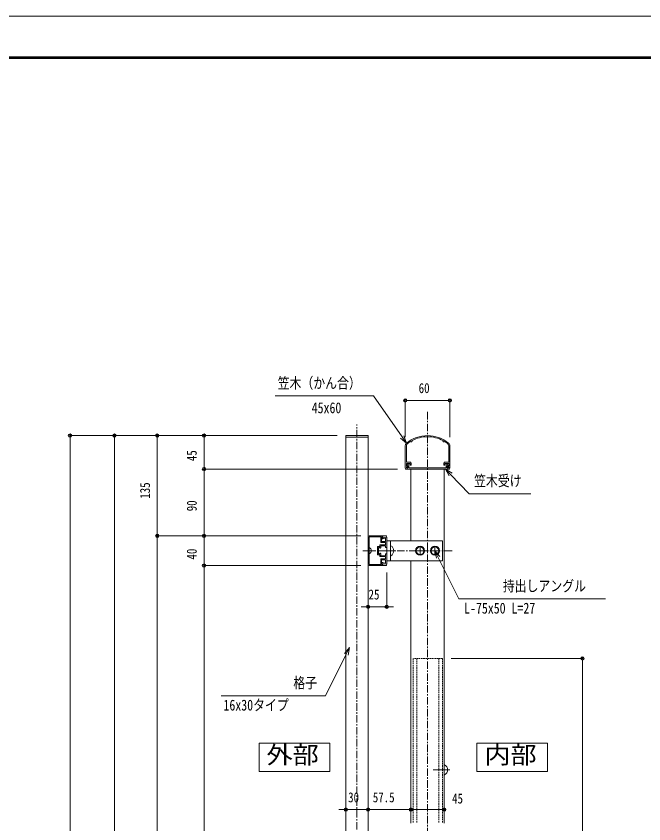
# Model space of a CAD drawing. Units: millimetres, scale not verified. Extents: x -1682 to 1682, y -1188 to 1188.
# Drawn here: x -603 to 242, y 100 to 1188 of the extents above; entities that cross this region are included whole.
import ezdxf
from ezdxf.enums import TextEntityAlignment as Align

# ---------------------------------------------------------------- set-up
doc = ezdxf.new("R2010")
doc.units = ezdxf.units.MM
doc.header["$LTSCALE"] = 8
doc.linetypes.add('USER1', pattern=[2, 1.25, -0.25, 0.25, -0.25])
doc.linetypes.add('USER3', pattern=[0.375, 0.25, -0.125])
for name, color, linetype, lineweight in [('0-0_0', 7, 'Continuous', 18), ('0-1_DEFPOINTS', 5, 'Continuous', 18), ('0-3_アンカー', 4, 'Continuous', 18), ('0-4_WAKU', 7, 'Continuous', 18), ('0-5_6_U+FF8A_U+FF6F_U+FF81_U+FF9D_U+FF78_U+FF9E', 4, 'Continuous', 18), ('0-6_2躯体線', 4, 'Continuous', 18), ('0-7_3中心線', 2, 'USER1', 18), ('0-8_41_U+FF71_U+FF99_U+FF90', 6, 'Continuous', 18), ('0-9_1手摺寸法', 3, 'Continuous', 18), ('0-B_P4-12', 7, 'Continuous', 18), ('0-C_4アルミ', 6, 'Continuous', 18)]:
    doc.layers.add(name, color=color, linetype=linetype, lineweight=lineweight)
doc.styles.add('ＭＳ ゴシック', font='')
doc.styles.get('ＭＳ ゴシック').set_extended_font_data('MS Gothic')

msp = doc.modelspace()

# ---------------------------------------------------------------- linework, layer by layer
at = {"layer": '0-0_0'}
for p, q in [((-76.935, 670.63), (-74.635, 670.63)), ((-21.535, 670.63), (-23.835, 670.63)), ((-530.564, 620.927), (-530.564, 618.627)), ((-470.802, 620.927), (-470.802, 618.627)), ((-413.086, 620.927), (-413.086, 618.627)), ((-350.157, 620.927), (-350.157, 618.627)), ((-77.555, 613.188), (-83.31, 621.366)), ((-350.157, 580.527), (-350.157, 582.827)), ((-71.735, 578.227), (-71.735, 481.727)), ((-26.735, 578.227), (-26.735, 101.518)), ((-25.022, 578.227), (-18.114, 570.996)), ((-350.157, 575.927), (-350.157, 573.627)), ((-413.086, 490.527), (-413.086, 492.827)), ((-350.157, 490.527), (-350.157, 492.827)), ((-413.086, 485.927), (-413.086, 483.627)), ((-350.157, 485.927), (-350.157, 483.627)), ((-39.392, 468.227), (-34.911, 459.288)), ((-350.157, 450.527), (-350.157, 452.827)), ((-350.157, 445.927), (-350.157, 443.627)), ((-71.735, 454.727), (-71.735, 101.518)), ((-131.535, 392.723), (-133.835, 392.723)), ((-101.935, 392.723), (-99.635, 392.723)), ((-154.123, 337.709), (-158.604, 328.77)), ((159.228, 320.927), (159.228, 318.627)), ((-161.535, 119.604), (-163.835, 119.604)), ((-126.935, 119.604), (-124.635, 119.604)), ((-126.935, 119.604), (-124.635, 119.604)), ((-74.035, 119.604), (-76.335, 119.604)), ((-69.435, 119.604), (-67.135, 119.604)), ((-29.035, 119.604), (-31.335, 119.604))]:
    msp.add_line(p, q, dxfattribs=at)
for points in [[(-83.31, 621.366), (-122.179, 676.6), (-254.284, 676.6)], [(-81.119, 622.908), (-77.555, 613.188), (-85.501, 619.824)], [(-16.177, 572.847), (-25.022, 578.227), (-20.052, 569.145)], [(-18.114, 570.996), (6.724, 544.993), (89.921, 544.993)], [(-32.516, 460.488), (-39.392, 468.227), (-37.306, 458.087)], [(-34.911, 459.288), (-6.888, 403.384), (190.263, 403.384)], [(-156.209, 327.569), (-154.123, 337.709), (-161, 329.97)], [(-158.604, 328.77), (-186.628, 272.866), (-327.002, 272.866)]]:
    msp.add_lwpolyline(points, dxfattribs=at)
for centre, radius in [((-79.235, 670.63), 2.3), ((-79.235, 670.63), 1.15), ((-19.235, 670.63), 2.3), ((-19.235, 670.63), 1.15), ((-530.564, 623.227), 2.3), ((-530.564, 623.227), 1.15), ((-470.802, 623.227), 2.3), ((-470.802, 623.227), 1.15), ((-413.086, 623.227), 2.3), ((-413.086, 623.227), 1.15), ((-350.157, 623.227), 2.3), ((-350.157, 623.227), 1.15), ((-350.157, 578.227), 2.3), ((-350.157, 578.227), 2.3), ((-350.157, 578.227), 1.15), ((-350.157, 578.227), 1.15), ((-413.086, 488.227), 2.3), ((-413.086, 488.227), 2.3), ((-350.157, 488.227), 2.3), ((-350.157, 488.227), 2.3), ((-413.086, 488.227), 1.15), ((-413.086, 488.227), 1.15), ((-350.157, 488.227), 1.15), ((-350.157, 488.227), 1.15), ((-350.157, 448.227), 2.3), ((-350.157, 448.227), 2.3), ((-350.157, 448.227), 1.15), ((-350.157, 448.227), 1.15), ((-129.235, 392.723), 2.3), ((-129.235, 392.723), 1.15), ((-104.235, 392.723), 2.3), ((-104.235, 392.723), 1.15), ((159.228, 323.227), 2.3), ((159.228, 323.227), 1.15), ((-159.235, 119.604), 2.3), ((-159.235, 119.604), 1.15), ((-129.235, 119.604), 2.3), ((-129.235, 119.604), 2.3), ((-129.235, 119.604), 1.15), ((-129.235, 119.604), 1.15), ((-71.735, 119.604), 2.3), ((-71.735, 119.604), 2.3), ((-71.735, 119.604), 1.15), ((-71.735, 119.604), 1.15), ((-26.735, 119.604), 2.3), ((-26.735, 119.604), 1.15)]:
    msp.add_circle(centre, radius, dxfattribs=at)
at = {"layer": '0-1_DEFPOINTS'}
msp.add_line((1682, 1188), (-1682, 1188), dxfattribs=at)
at = {"layer": '0-3_アンカー', "linetype": 'USER3'}
for p, q in [((-68.485, 323.227), (-68.485, 101.518)), ((-28.985, 323.227), (-68.485, 323.227)), ((-63.485, 323.227), (-63.485, 101.518)), ((-33.985, 323.227), (-33.985, 101.518)), ((-28.985, 323.227), (-28.985, 101.518))]:
    msp.add_line(p, q, dxfattribs=at)
at = {"layer": '0-4_WAKU'}
for p, q in [((1599.2, 1133.2), (-1603.2, 1133.2)), ((1598.6, 1132.6), (-1602.6, 1132.6)), ((1598, 1132), (-1602, 1132)), ((1597.4, 1131.4), (-1601.4, 1131.4)), ((1596.8, 1130.8), (-1600.8, 1130.8))]:
    msp.add_line(p, q, dxfattribs=at)
at = {"layer": '0-5_6_U+FF8A_U+FF6F_U+FF81_U+FF9D_U+FF78_U+FF9E'}
for p, q in [((-64.335, 468.227), (-54.135, 468.227)), ((-59.235, 473.327), (-59.235, 463.127)), ((-44.335, 468.227), (-34.135, 468.227)), ((-39.235, 473.327), (-39.235, 463.127))]:
    msp.add_line(p, q, dxfattribs=at)
for centre, radius in [((-59.235, 468.227), 6), ((-59.235, 468.227), 5.1), ((-39.235, 468.227), 6), ((-39.235, 468.227), 5.1)]:
    msp.add_circle(centre, radius, dxfattribs=at)
at = {"layer": '0-6_2躯体線'}
for p, q in [((-118.682, 468.227), (-136.488, 468.227)), ((-127.935, 463.907), (-127.935, 472.547)), ((-127.615, 472.547), (-127.935, 472.547)), ((-114.175, 468.227), (-91.919, 468.227)), ((-99.235, 474.977), (-99.235, 461.477)), ((-98.735, 474.977), (-99.235, 474.977)), ((-127.615, 463.907), (-127.935, 463.907)), ((-98.735, 461.477), (-99.235, 461.477)), ((-26.735, 166.477), (-26.735, 179.977)), ((-26.235, 179.977), (-26.735, 179.977)), ((-41.675, 173.227), (-19.419, 173.227)), ((-26.235, 166.477), (-26.735, 166.477))]:
    msp.add_line(p, q, dxfattribs=at)
for centre, radius in [((-129.98, 468.227), 4.925), ((-102.43, 468.227), 7.695), ((-29.93, 173.227), 7.695)]:
    msp.add_arc(centre, radius, 298.69866, 61.30134, dxfattribs=at)
at = {"layer": '0-7_3中心線'}
for p, q in [((-49.235, 655.076), (-49.235, -889.897)), ((-144.235, -515.234), (-144.235, 638.235)), ((-16.074, 468.227), (-107.354, 468.227))]:
    msp.add_line(p, q, dxfattribs=at)
at = {"layer": '0-8_41_U+FF71_U+FF99_U+FF90'}
for p, q in [((-159.235, 19.331), (-159.235, 623.227)), ((-129.235, 623.227), (-159.235, 623.227)), ((-129.235, 621.227), (-159.235, 621.227)), ((-129.235, 19.331), (-129.235, 623.227))]:
    msp.add_line(p, q, dxfattribs=at)
at = {"layer": '0-9_1手摺寸法'}
for p, q in [((-79.235, 621.192), (-79.235, 670.63)), ((-23.835, 670.63), (-74.635, 670.63)), ((-19.235, 621.192), (-19.235, 670.63)), ((-170.735, 623.227), (-530.564, 623.227)), ((-170.735, 623.227), (-470.802, 623.227)), ((-170.735, 623.227), (-413.086, 623.227)), ((-170.735, 623.227), (-350.157, 623.227)), ((-530.564, 618.627), (-530.564, -487.173)), ((-470.802, 618.627), (-470.802, -472.173)), ((-413.086, 618.627), (-413.086, 492.827)), ((-350.157, 618.627), (-350.157, 582.827)), ((-89.735, 578.227), (-350.157, 578.227)), ((-89.735, 578.227), (-350.157, 578.227)), ((-350.157, 573.627), (-350.157, 492.827)), ((-154.235, 488.227), (-413.086, 488.227)), ((-154.235, 488.227), (-413.086, 488.227)), ((-413.086, 483.627), (-413.086, -392.173)), ((-139.235, 488.227), (-350.157, 488.227)), ((-139.235, 488.227), (-350.157, 488.227)), ((-350.157, 483.627), (-350.157, 452.827)), ((-104.235, 481.727), (-29.235, 481.727)), ((-104.235, 454.727), (-104.235, 481.727)), ((-99.235, 454.727), (-99.235, 481.727)), ((-29.235, 481.727), (-29.235, 454.727)), ((-139.235, 448.227), (-350.157, 448.227)), ((-139.235, 448.227), (-350.157, 448.227)), ((-104.235, 454.727), (-29.235, 454.727)), ((-350.157, 443.627), (-350.157, -352.173)), ((-129.235, 436.797), (-129.235, 392.723)), ((-104.235, 438.758), (-104.235, 392.723)), ((-133.835, 392.723), (-138.435, 392.723)), ((-104.235, 392.723), (-129.235, 392.723)), ((-99.635, 392.723), (-95.035, 392.723)), ((-17.485, 323.227), (159.228, 323.227)), ((159.228, 318.627), (159.228, -472.173)), ((-163.835, 119.604), (-168.435, 119.604)), ((-159.235, 113.018), (-159.235, 119.604)), ((-129.235, 119.604), (-159.235, 119.604)), ((-129.235, 113.018), (-129.235, 119.604)), ((-129.235, 113.018), (-129.235, 119.604)), ((-76.335, 119.604), (-124.635, 119.604)), ((-124.635, 119.604), (-120.035, 119.604)), ((-71.735, 113.018), (-71.735, 119.604)), ((-71.735, 113.018), (-71.735, 119.604)), ((-67.135, 119.604), (-31.335, 119.604)), ((-26.735, 113.018), (-26.735, 119.604))]:
    msp.add_line(p, q, dxfattribs=at)
at = {"layer": '0-B_P4-12'}
for p, q in [((-276.072, 208.855), (-276.072, 170.845)), ((17.148, 208.855), (17.148, 170.845))]:
    msp.add_line(p, q, dxfattribs=at)
for points in [[(-276.072, 170.845), (-180.746, 170.845), (-180.746, 208.855), (-276.072, 208.855)], [(17.148, 170.845), (112.474, 170.845), (112.474, 208.856), (17.148, 208.856)]]:
    msp.add_lwpolyline(points, dxfattribs=at)
at = {"layer": '0-C_4アルミ'}
for p, q in [((-79.235, 609.692), (-79.235, 579.227)), ((-77.735, 609.692), (-77.735, 587.227)), ((-20.735, 609.692), (-20.735, 587.227)), ((-19.235, 609.692), (-19.235, 579.227)), ((-78.235, 578.227), (-76.735, 578.227)), ((-77.735, 587.227), (-72.235, 587.227)), ((-77.735, 585.727), (-72.735, 585.727)), ((-77.735, 585.727), (-77.735, 582.527)), ((-77.735, 582.527), (-75.935, 582.527)), ((-77.735, 581.027), (-77.735, 579.727)), ((-77.735, 579.727), (-76.735, 579.727)), ((-76.735, 582.727), (-75.847, 585.214)), ((-76.735, 579.727), (-76.735, 578.227)), ((-76.735, 579.227), (-76.735, 578.227)), ((-49.235, 578.227), (-76.735, 578.227)), ((-75.735, 582.527), (-76.535, 582.527)), ((-75.735, 579.727), (-76.235, 579.727)), ((-75.735, 582.527), (-75.735, 579.727)), ((-74.235, 584.771), (-74.235, 580.027)), ((-49.235, 580.027), (-74.235, 580.027)), ((-72.735, 585.727), (-72.735, 583.727)), ((-72.235, 583.227), (-71.235, 583.227)), ((-71.235, 586.227), (-71.235, 583.227)), ((-67.835, 580.027), (-67.704, 579.82)), ((-67.235, 580.027), (-67.366, 579.82)), ((-56.535, 580.027), (-56.404, 579.82)), ((-55.935, 580.027), (-56.066, 579.82)), ((-49.235, 580.027), (-24.235, 580.027)), ((-49.235, 578.227), (-21.735, 578.227)), ((-42.535, 580.027), (-42.404, 579.82)), ((-41.935, 580.027), (-42.066, 579.82)), ((-31.235, 580.027), (-31.104, 579.82)), ((-30.635, 580.027), (-30.766, 579.82)), ((-27.235, 586.227), (-27.235, 583.227)), ((-26.235, 583.227), (-27.235, 583.227)), ((-20.735, 587.227), (-26.235, 587.227)), ((-20.735, 585.727), (-25.735, 585.727)), ((-25.735, 585.727), (-25.735, 583.727)), ((-24.235, 584.771), (-24.235, 580.027)), ((-22.735, 582.527), (-21.935, 582.527)), ((-22.735, 582.527), (-22.735, 579.727)), ((-21.735, 581.027), (-22.735, 582.327)), ((-22.735, 579.727), (-22.235, 579.727)), ((-21.735, 582.727), (-22.623, 585.214)), ((-20.735, 582.527), (-22.535, 582.527)), ((-20.735, 581.027), (-21.735, 581.027)), ((-20.735, 579.727), (-21.735, 579.727)), ((-21.735, 579.727), (-21.735, 578.227)), ((-21.735, 579.227), (-21.735, 578.227)), ((-20.235, 578.227), (-21.735, 578.227)), ((-20.735, 585.727), (-20.735, 582.527)), ((-20.735, 581.027), (-20.735, 579.727)), ((-129.235, 468.227), (-129.235, 486.727)), ((-127.935, 475.527), (-127.935, 486.927)), ((-127.935, 486.927), (-112.235, 486.927)), ((-127.735, 488.227), (-105.735, 488.227)), ((-112.235, 486.927), (-112.235, 481.227)), ((-112.235, 481.227), (-111.035, 481.227)), ((-112.235, 479.457), (-112.235, 480.257)), ((-105.735, 480.457), (-112.035, 480.457)), ((-105.735, 479.257), (-112.035, 479.257)), ((-111.035, 486.927), (-111.035, 481.227)), ((-111.035, 486.927), (-109.235, 486.927)), ((-109.235, 486.672), (-109.485, 486.672)), ((-109.235, 486.916), (-109.235, 486.065)), ((-109.235, 486.672), (-109.235, 485.696)), ((-104.463, 486.383), (-109.235, 485.696)), ((-108.876, 485.771), (-104.403, 486.414)), ((-105.735, 484.989), (-108.555, 484.587)), ((-105.735, 480.457), (-105.735, 485.001)), ((-105.735, 476.172), (-105.735, 479.257)), ((-104.235, 472.672), (-104.235, 486.197)), ((-129.235, 468.227), (-129.235, 449.727)), ((-128.142, 475.396), (-127.935, 475.527)), ((-128.142, 475.058), (-127.935, 474.927)), ((-128.142, 473.896), (-127.935, 474.027)), ((-128.142, 473.558), (-127.935, 473.427)), ((-128.142, 468.396), (-127.935, 468.527)), ((-128.142, 468.058), (-127.935, 467.927)), ((-127.935, 474.027), (-127.935, 474.927)), ((-127.935, 468.527), (-127.935, 473.427)), ((-127.935, 467.927), (-127.935, 463.027)), ((-116.435, 473.472), (-116.435, 462.972)), ((-113.435, 473.672), (-116.235, 473.672)), ((-115.235, 463.972), (-115.235, 472.472)), ((-115.235, 472.472), (-113.435, 472.472)), ((-113.435, 473.672), (-113.435, 475.972)), ((-113.435, 472.472), (-113.435, 471.949)), ((-113.235, 476.172), (-105.735, 476.172)), ((-113.172, 471.759), (-112.372, 472.026)), ((-112.235, 472.216), (-112.235, 474.972)), ((-112.235, 474.972), (-105.735, 474.972)), ((-105.735, 474.972), (-105.735, 472.672)), ((-105.535, 472.472), (-104.435, 472.472)), ((-128.142, 462.896), (-127.935, 463.027)), ((-128.142, 462.558), (-127.935, 462.427)), ((-128.142, 461.396), (-127.935, 461.527)), ((-128.142, 461.058), (-127.935, 460.927)), ((-127.935, 462.427), (-127.935, 461.527)), ((-127.935, 460.927), (-127.935, 449.527)), ((-116.235, 462.772), (-113.435, 462.772)), ((-115.235, 463.972), (-113.435, 463.972)), ((-113.435, 464.494), (-113.435, 463.972)), ((-113.435, 462.772), (-113.435, 460.472)), ((-113.235, 460.272), (-105.735, 460.272)), ((-112.372, 464.417), (-113.172, 464.684)), ((-112.235, 461.472), (-112.235, 464.227)), ((-112.235, 461.472), (-105.735, 461.472)), ((-112.235, 456.197), (-112.235, 456.997)), ((-105.735, 457.197), (-112.035, 457.197)), ((-105.735, 461.472), (-105.735, 463.772)), ((-105.735, 460.272), (-105.735, 457.197)), ((-105.535, 463.972), (-104.435, 463.972)), ((-104.235, 463.772), (-104.235, 450.258)), ((-127.935, 449.527), (-112.235, 449.527)), ((-127.735, 448.227), (-105.735, 448.227)), ((-112.235, 455.227), (-111.035, 455.227)), ((-112.235, 449.527), (-112.235, 455.227)), ((-105.735, 455.997), (-112.035, 455.997)), ((-111.035, 449.527), (-111.035, 455.227)), ((-111.035, 449.527), (-109.235, 449.527)), ((-109.235, 449.772), (-109.485, 449.772)), ((-104.463, 450.06), (-109.235, 450.747)), ((-109.235, 449.772), (-109.235, 450.747)), ((-109.235, 449.527), (-109.235, 450.378)), ((-108.876, 450.672), (-104.403, 450.029)), ((-105.735, 451.454), (-108.555, 451.857)), ((-105.735, 455.997), (-105.735, 451.454))]:
    msp.add_line(p, q, dxfattribs=at)
msp.add_lwpolyline([(-77.735, 581.027), (-76.735, 581.027), (-75.735, 582.327)], dxfattribs=at)
for centre, radius, start, end in [((-49.235, 578.227), 45, 90, 129.0228), ((-49.235, 578.227), 43.5, 90, 118.68283), ((-49.235, 578.227), 45, 50.9772, 90), ((-49.235, 578.227), 43.5, 61.31717, 90), ((-74.735, 609.692), 4.5, 129.0228, 180), ((-74.735, 609.692), 3, 129.0228, 180), ((-49.235, 578.227), 43.5, 121.31717, 129.0228), ((-70.985, 615.899), 1, 210.65859, 29.34141), ((-27.485, 615.899), 1, 150.65859, 329.34141), ((-49.235, 578.227), 43.5, 50.9772, 58.68283), ((-23.735, 609.692), 3, 0, 50.9772), ((-23.735, 609.692), 4.5, 0, 50.9772), ((-78.235, 579.227), 1, 180, 270), ((-76.535, 582.727), 0.2, 180, 270), ((-76.235, 579.227), 0.5, 90, 180), ((-75.935, 582.327), 0.2, 360, 90), ((-75.148, 584.603), 0.928, 10.39365, 138.8876), ((-72.235, 583.727), 0.5, 180, 270), ((-72.235, 586.227), 1, 0, 90), ((-67.535, 579.927), 0.2, 212.33353, 327.66647), ((-56.235, 579.927), 0.2, 212.33353, 327.66647), ((-42.235, 579.927), 0.2, 212.33353, 327.66647), ((-30.935, 579.927), 0.2, 212.33353, 327.66647), ((-26.235, 586.227), 1, 90, 180), ((-26.235, 583.727), 0.5, 270, 0), ((-23.322, 584.603), 0.928, 41.1124, 169.60635), ((-22.535, 582.327), 0.2, 90, 180), ((-22.235, 579.227), 0.5, 0, 90), ((-21.935, 582.727), 0.2, 270, 0), ((-20.235, 579.227), 1, 270, 0), ((-127.735, 486.727), 1.5, 90, 180), ((-112.035, 480.257), 0.2, 90, 180), ((-112.035, 479.457), 0.2, 180, 270), ((-109.485, 485.422), 1.25, 90, 318.08612), ((-108.935, 486.065), 0.3, 180, 281.30993), ((-105.735, 486.716), 1.5, 353.92862, 90), ((-104.435, 486.185), 0.2, 0, 98.1301), ((-104.455, 486.632), 0.224, 283.32817, 340.531), ((-128.035, 475.227), 0.2, 122.33353, 237.66647), ((-128.035, 473.727), 0.2, 122.33353, 237.66647), ((-128.035, 468.227), 0.2, 122.33353, 180), ((-128.035, 468.227), 0.2, 180, 237.66647), ((-116.235, 473.472), 0.2, 90, 180), ((-113.235, 475.972), 0.2, 90, 180), ((-113.235, 471.949), 0.2, 180, 288.43495), ((-112.435, 472.216), 0.2, 288.43495, 0), ((-105.535, 472.672), 0.2, 180, 270), ((-104.435, 472.672), 0.2, 270, 0), ((-128.035, 462.727), 0.2, 122.33353, 237.66647), ((-128.035, 461.227), 0.2, 122.33353, 237.66647), ((-116.235, 462.972), 0.2, 180, 270), ((-113.235, 464.494), 0.2, 71.56505, 180), ((-113.235, 460.472), 0.2, 180, 270), ((-112.435, 464.227), 0.2, 360, 71.56505), ((-112.035, 456.997), 0.2, 90, 180), ((-105.535, 463.772), 0.2, 90, 180), ((-104.435, 463.772), 0.2, 0, 90), ((-127.735, 449.727), 1.5, 180, 270), ((-112.035, 456.197), 0.2, 180, 270), ((-109.485, 451.022), 1.25, 41.91388, 270), ((-108.935, 450.378), 0.3, 78.69007, 180), ((-105.735, 449.727), 1.5, 270, 6.07138), ((-104.435, 450.258), 0.2, 261.8699, 0), ((-104.455, 449.811), 0.224, 19.469, 76.67183)]:
    msp.add_arc(centre, radius, start, end, dxfattribs=at)

# ---------------------------------------------------------------- texts
at = {"layer": '0-0_0', "style": 'ＭＳ ゴシック', "width": 0.8}
for s, p in [('笠木（かん合）', (-251.042, 682.302)), ('45x60', (-205.161, 648.949)), ('笠木受け', (13.402, 550.696)), ('持出しアングル', (52.098, 409.087)), ('L-75x50 L=27', (0.013, 379.154)), ('格子', (-229.932, 278.569)), ('16x30タイプ', (-323.967, 248.636))]:
    msp.add_text(s, height=14.66, dxfattribs=at).set_placement(p, align=Align.BOTTOM_LEFT)
at = {"layer": '0-9_1手摺寸法', "color": 7, "style": 'ＭＳ ゴシック', "width": 0.8}
for s, p in [('60', (-61.151, 676.38)), ('25', (-128.651, 398.473)), ('30', (-156.151, 125.354)), ('57.5', (-122.915, 125.354)), ('45', (-16.183, 123.766))]:
    msp.add_text(s, height=13.49, dxfattribs=at).set_placement(p, align=Align.BOTTOM_LEFT)
for s, p in [('45', (-355.907, 588.811)), ('135', (-418.836, 538.203)), ('90', (-355.907, 521.311)), ('40', (-355.907, 456.311))]:
    msp.add_text(s, height=13.49, rotation=90, dxfattribs=at).set_placement(p, align=Align.BOTTOM_LEFT)
at = {"layer": '0-B_P4-12', "style": 'ＭＳ ゴシック', "width": 1.1}
for s, p in [('外部', (-266.012, 174.478)), ('内部', (27.207, 174.478))]:
    msp.add_text(s, height=23.46, dxfattribs=at).set_placement(p, align=Align.BOTTOM_LEFT)

doc.saveas('drawing.dxf')
